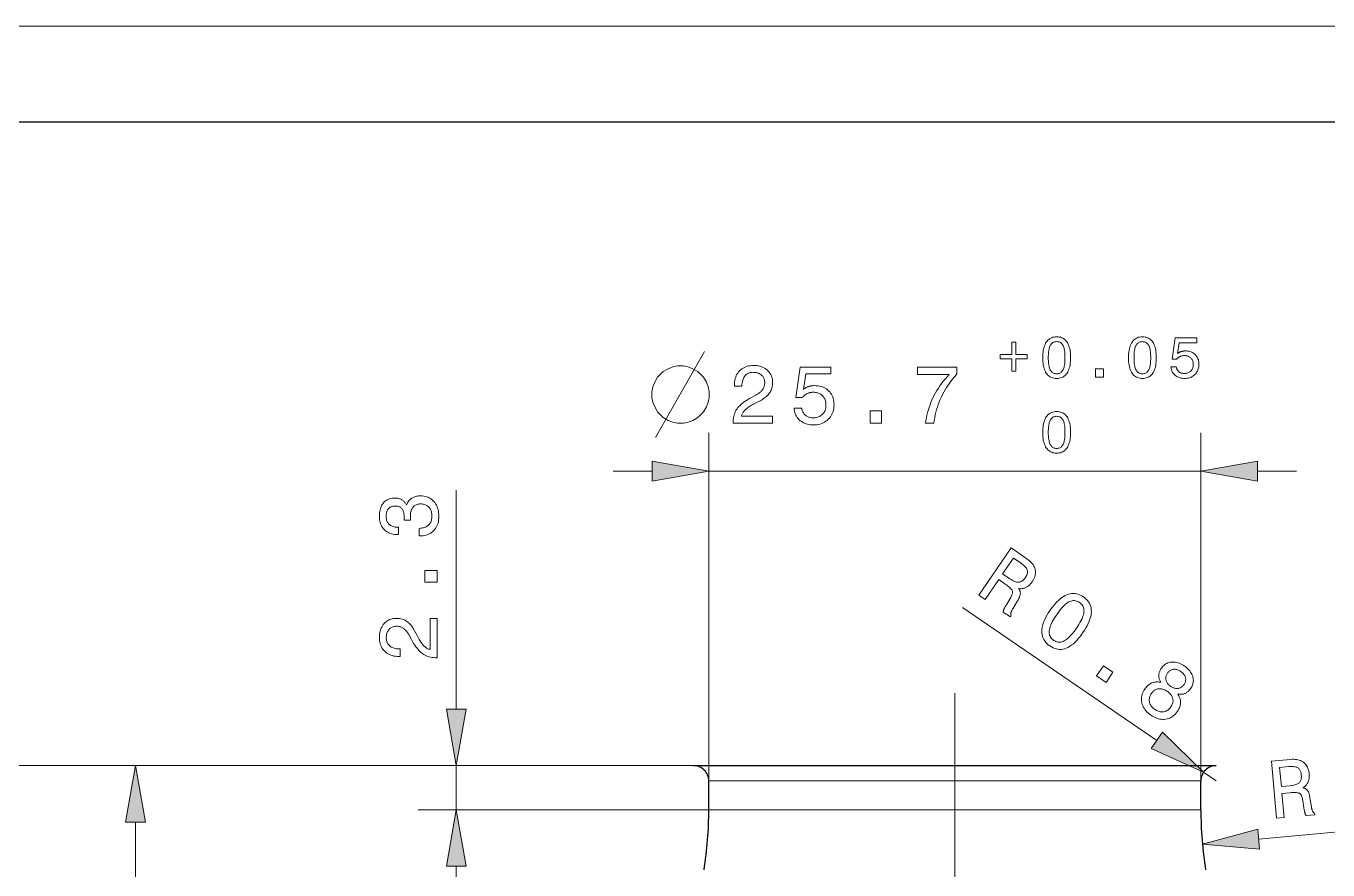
# Model space of a CAD drawing. Extents: x 0 to 297, y 0 to 420.
# Drawn here: x 60.1 to 128.1, y 375.9 to 420 of the extents above; entities that cross this region are included whole.
import ezdxf

# ---------------------------------------------------------------- set-up
doc = ezdxf.new("R2010")
doc.units = 0
doc.linetypes.add('DASHDOT', pattern=[18.5, 12, -3, 0.5, -3])

msp = doc.modelspace()

# ---------------------------------------------------------------- linework, layer by layer
at = {"color": 7, "lineweight": 13}
for p, q in [((0, 420), (297, 420)), ((95.807, 396.761), (121.507, 396.761)), ((95.007, 381.385), (34.852, 381.385)), ((95.007, 381.385), (63.864, 381.385)), ((119.934, 380.585), (95.807, 380.585)), ((119.934, 379.085), (95.807, 379.085)), ((65.864, 344.039), (65.864, 378.43))]:
    msp.add_line(p, q, dxfattribs=at)
at = {"color": 7, "lineweight": 30}
for p, q in [((20, 415), (292, 415)), ((95.007, 381.385), (122.307, 381.385))]:
    msp.add_line(p, q, dxfattribs=at)
at = {"color": 7, "lineweight": 13, "ltscale": 0.454398}
for p, q in [((95.807, 380.585), (95.807, 398.761)), ((121.507, 380.585), (121.507, 398.761))]:
    msp.add_line(p, q, dxfattribs=at)
at = {"color": 7, "lineweight": 13, "ltscale": 0.051139}
for p, q in [((90.807, 396.761), (92.852, 396.761)), ((124.461, 396.761), (126.507, 396.761)), ((82.62, 374.085), (82.62, 376.13))]:
    msp.add_line(p, q, dxfattribs=at)
at = {"color": 7, "lineweight": 13, "ltscale": 0.285705}
msp.add_line((82.62, 384.339), (82.62, 395.767), dxfattribs=at)
at = {"color": 7, "lineweight": 13, "ltscale": 0.307378}
msp.add_line((119.208, 382.704), (109.06, 389.645), dxfattribs=at)
at = {"color": 7, "linetype": 'DASHDOT', "lineweight": 13}
msp.add_line((108.657, 385.172), (108.657, 178.651), dxfattribs=at)
at = {"color": 7, "lineweight": 13, "ltscale": 0.359678}
msp.add_line((95.007, 381.385), (80.62, 381.385), dxfattribs=at)
at = {"color": 7, "lineweight": 13, "ltscale": 0.0575}
msp.add_line((82.62, 379.085), (82.62, 381.385), dxfattribs=at)
at = {"color": 7, "lineweight": 13, "ltscale": 0.02}
msp.add_line((122.307, 380.585), (121.647, 381.036), dxfattribs=at)
at = {"color": 7, "lineweight": 30, "ltscale": 0.0375}
for p, q in [((95.807, 379.085), (95.807, 380.585)), ((121.507, 379.085), (121.507, 380.585))]:
    msp.add_line(p, q, dxfattribs=at)
at = {"color": 7, "lineweight": 13, "ltscale": 0.039327}
for p, q in [((121.507, 380.585), (119.934, 380.585)), ((121.507, 379.085), (119.934, 379.085))]:
    msp.add_line(p, q, dxfattribs=at)
at = {"color": 7, "lineweight": 13, "ltscale": 0.379678}
msp.add_line((95.807, 379.085), (80.62, 379.085), dxfattribs=at)
at = {"color": 7, "lineweight": 13, "ltscale": 0.426139}
msp.add_line((124.531, 377.548), (141.507, 379.085), dxfattribs=at)
at = {"color": 7, "lineweight": 13}
for points in [[(111.632, 403.498), (111.843, 403.498), (111.843, 402.843), (112.44, 402.843), (112.44, 402.633), (111.843, 402.633), (111.843, 401.978), (111.632, 401.978), (111.632, 402.633), (111.033, 402.633), (111.033, 402.843), (111.632, 402.843)], [(113.248, 402.685), (113.25, 402.789), (113.256, 402.888), (113.265, 402.981), (113.278, 403.07), (113.295, 403.154), (113.315, 403.232), (113.339, 403.306), (113.367, 403.374), (113.399, 403.437), (113.434, 403.496), (113.473, 403.548), (113.515, 403.596), (113.561, 403.638), (113.61, 403.674), (113.663, 403.704), (113.718, 403.729), (113.778, 403.749), (113.84, 403.763), (113.906, 403.771), (113.976, 403.774), (114.046, 403.771), (114.112, 403.763), (114.175, 403.749), (114.235, 403.73), (114.291, 403.705), (114.343, 403.674), (114.392, 403.639), (114.438, 403.597), (114.48, 403.55), (114.518, 403.498), (114.553, 403.44), (114.584, 403.377), (114.612, 403.309), (114.636, 403.235), (114.656, 403.157), (114.673, 403.073), (114.685, 402.983), (114.695, 402.889), (114.7, 402.79), (114.702, 402.685), (114.7, 402.58), (114.695, 402.481), (114.685, 402.387), (114.673, 402.298), (114.656, 402.214), (114.636, 402.136), (114.612, 402.063), (114.584, 401.995), (114.553, 401.932), (114.518, 401.875), (114.48, 401.822), (114.438, 401.776), (114.392, 401.735), (114.343, 401.699), (114.291, 401.669), (114.235, 401.644), (114.175, 401.625), (114.112, 401.611), (114.046, 401.603), (113.976, 401.6), (113.906, 401.603), (113.84, 401.611), (113.778, 401.625), (113.718, 401.644), (113.663, 401.669), (113.61, 401.699), (113.561, 401.735), (113.515, 401.777), (113.473, 401.824), (113.434, 401.876), (113.399, 401.934), (113.367, 401.997), (113.339, 402.065), (113.315, 402.138), (113.295, 402.216), (113.278, 402.3), (113.265, 402.388), (113.256, 402.482), (113.25, 402.581)], [(113.538, 402.685), (113.539, 402.6), (113.542, 402.52), (113.547, 402.445), (113.555, 402.375), (113.564, 402.309), (113.576, 402.248), (113.59, 402.191), (113.606, 402.139), (113.624, 402.092), (113.644, 402.049), (113.666, 402.011), (113.691, 401.977), (113.718, 401.947), (113.748, 401.92), (113.78, 401.898), (113.814, 401.88), (113.851, 401.866), (113.89, 401.856), (113.932, 401.85), (113.976, 401.848), (114.02, 401.85), (114.062, 401.856), (114.101, 401.866), (114.138, 401.88), (114.172, 401.898), (114.204, 401.92), (114.234, 401.946), (114.261, 401.975), (114.285, 402.009), (114.307, 402.047), (114.327, 402.089), (114.345, 402.136), (114.36, 402.188), (114.374, 402.245), (114.385, 402.306), (114.395, 402.372), (114.402, 402.443), (114.407, 402.519), (114.41, 402.599), (114.411, 402.685), (114.41, 402.77), (114.407, 402.851), (114.402, 402.927), (114.395, 402.998), (114.385, 403.064), (114.374, 403.126), (114.36, 403.183), (114.345, 403.234), (114.327, 403.281), (114.307, 403.324), (114.285, 403.362), (114.261, 403.395), (114.234, 403.425), (114.204, 403.451), (114.172, 403.473), (114.138, 403.491), (114.101, 403.505), (114.062, 403.515), (114.02, 403.521), (113.976, 403.523), (113.932, 403.521), (113.89, 403.515), (113.851, 403.505), (113.814, 403.491), (113.78, 403.473), (113.748, 403.45), (113.718, 403.424), (113.691, 403.394), (113.666, 403.36), (113.644, 403.322), (113.624, 403.279), (113.606, 403.232), (113.59, 403.18), (113.576, 403.123), (113.564, 403.062), (113.555, 402.996), (113.547, 402.925), (113.542, 402.849), (113.539, 402.769)], [(117.726, 402.685), (117.728, 402.789), (117.733, 402.888), (117.742, 402.981), (117.755, 403.07), (117.772, 403.154), (117.793, 403.232), (117.817, 403.306), (117.845, 403.374), (117.876, 403.437), (117.912, 403.496), (117.951, 403.548), (117.993, 403.596), (118.039, 403.638), (118.088, 403.674), (118.14, 403.704), (118.196, 403.729), (118.255, 403.749), (118.318, 403.763), (118.384, 403.771), (118.453, 403.774), (118.523, 403.771), (118.59, 403.763), (118.653, 403.749), (118.712, 403.73), (118.768, 403.705), (118.821, 403.674), (118.87, 403.639), (118.915, 403.597), (118.957, 403.55), (118.996, 403.498), (119.031, 403.44), (119.062, 403.377), (119.089, 403.309), (119.113, 403.235), (119.133, 403.157), (119.15, 403.073), (119.163, 402.983), (119.172, 402.889), (119.178, 402.79), (119.179, 402.685), (119.178, 402.58), (119.172, 402.481), (119.163, 402.387), (119.15, 402.298), (119.133, 402.214), (119.113, 402.136), (119.089, 402.063), (119.062, 401.995), (119.031, 401.932), (118.996, 401.875), (118.957, 401.822), (118.915, 401.776), (118.87, 401.735), (118.821, 401.699), (118.768, 401.669), (118.712, 401.644), (118.653, 401.625), (118.59, 401.611), (118.523, 401.603), (118.453, 401.6), (118.384, 401.603), (118.318, 401.611), (118.255, 401.625), (118.196, 401.644), (118.14, 401.669), (118.088, 401.699), (118.039, 401.735), (117.993, 401.777), (117.951, 401.824), (117.912, 401.876), (117.876, 401.934), (117.845, 401.997), (117.817, 402.065), (117.793, 402.138), (117.772, 402.216), (117.755, 402.3), (117.742, 402.388), (117.733, 402.482), (117.728, 402.581)], [(118.015, 402.685), (118.016, 402.6), (118.019, 402.52), (118.025, 402.445), (118.032, 402.375), (118.042, 402.309), (118.053, 402.248), (118.067, 402.191), (118.083, 402.139), (118.101, 402.092), (118.121, 402.049), (118.144, 402.011), (118.169, 401.977), (118.196, 401.947), (118.225, 401.92), (118.257, 401.898), (118.292, 401.88), (118.329, 401.866), (118.368, 401.856), (118.409, 401.85), (118.453, 401.848), (118.497, 401.85), (118.539, 401.856), (118.579, 401.866), (118.615, 401.88), (118.65, 401.898), (118.682, 401.92), (118.711, 401.946), (118.738, 401.975), (118.763, 402.009), (118.785, 402.047), (118.804, 402.089), (118.822, 402.136), (118.838, 402.188), (118.851, 402.245), (118.863, 402.306), (118.872, 402.372), (118.879, 402.443), (118.884, 402.519), (118.888, 402.599), (118.889, 402.685), (118.888, 402.77), (118.884, 402.851), (118.879, 402.927), (118.872, 402.998), (118.863, 403.064), (118.851, 403.126), (118.838, 403.183), (118.822, 403.234), (118.804, 403.281), (118.785, 403.324), (118.763, 403.362), (118.738, 403.395), (118.711, 403.425), (118.682, 403.451), (118.65, 403.473), (118.615, 403.491), (118.579, 403.505), (118.539, 403.515), (118.497, 403.521), (118.453, 403.523), (118.409, 403.521), (118.368, 403.515), (118.329, 403.505), (118.292, 403.491), (118.257, 403.473), (118.225, 403.45), (118.196, 403.424), (118.169, 403.394), (118.144, 403.36), (118.121, 403.322), (118.101, 403.279), (118.083, 403.232), (118.067, 403.18), (118.053, 403.123), (118.042, 403.062), (118.032, 402.996), (118.025, 402.925), (118.019, 402.849), (118.016, 402.769)], [(119.944, 402.208), (120.224, 402.208), (120.23, 402.176), (120.238, 402.145), (120.247, 402.116), (120.258, 402.088), (120.271, 402.062), (120.285, 402.037), (120.302, 402.014), (120.32, 401.992), (120.339, 401.971), (120.361, 401.952), (120.384, 401.934), (120.408, 401.919), (120.433, 401.905), (120.46, 401.893), (120.487, 401.883), (120.516, 401.875), (120.547, 401.868), (120.578, 401.863), (120.611, 401.861), (120.645, 401.86), (120.686, 401.861), (120.726, 401.865), (120.764, 401.871), (120.8, 401.88), (120.835, 401.892), (120.868, 401.906), (120.9, 401.923), (120.93, 401.942), (120.958, 401.964), (120.984, 401.988), (121.009, 402.015), (121.03, 402.043), (121.05, 402.072), (121.066, 402.104), (121.08, 402.137), (121.092, 402.171), (121.101, 402.208), (121.107, 402.246), (121.111, 402.285), (121.113, 402.326), (121.111, 402.368), (121.108, 402.408), (121.101, 402.447), (121.092, 402.483), (121.081, 402.518), (121.067, 402.552), (121.05, 402.583), (121.031, 402.613), (121.01, 402.641), (120.986, 402.667), (120.959, 402.691), (120.931, 402.713), (120.902, 402.732), (120.87, 402.748), (120.837, 402.762), (120.802, 402.774), (120.765, 402.783), (120.727, 402.789), (120.687, 402.793), (120.645, 402.794), (120.62, 402.793), (120.597, 402.792), (120.573, 402.79), (120.55, 402.786), (120.528, 402.782), (120.505, 402.776), (120.484, 402.77), (120.462, 402.763), (120.442, 402.754), (120.421, 402.745), (120.401, 402.735), (120.382, 402.724), (120.363, 402.712), (120.344, 402.699), (120.327, 402.685), (120.309, 402.67), (120.292, 402.654), (120.276, 402.637), (120.26, 402.619), (120.245, 402.601), (120.004, 402.601), (120.17, 403.713), (121.291, 403.713), (121.291, 403.465), (120.372, 403.465), (120.288, 402.9), (120.303, 402.913), (120.319, 402.925), (120.335, 402.937), (120.352, 402.948), (120.37, 402.959), (120.388, 402.968), (120.406, 402.978), (120.426, 402.986), (120.445, 402.994), (120.465, 403.001), (120.486, 403.008), (120.507, 403.014), (120.529, 403.019), (120.55, 403.023), (120.573, 403.027), (120.595, 403.03), (120.618, 403.033), (120.641, 403.035), (120.665, 403.036), (120.689, 403.036), (120.752, 403.034), (120.813, 403.028), (120.872, 403.019), (120.927, 403.005), (120.981, 402.988), (121.031, 402.967), (121.08, 402.942), (121.125, 402.913), (121.169, 402.881), (121.209, 402.844), (121.247, 402.805), (121.28, 402.763), (121.31, 402.718), (121.335, 402.671), (121.357, 402.622), (121.375, 402.571), (121.389, 402.517), (121.398, 402.461), (121.404, 402.402), (121.406, 402.341), (121.404, 402.276), (121.398, 402.214), (121.387, 402.154), (121.373, 402.096), (121.354, 402.042), (121.331, 401.989), (121.304, 401.94), (121.273, 401.892), (121.237, 401.847), (121.197, 401.805), (121.154, 401.766), (121.109, 401.731), (121.061, 401.701), (121.01, 401.674), (120.957, 401.651), (120.901, 401.633), (120.843, 401.618), (120.783, 401.608), (120.719, 401.602), (120.654, 401.6), (120.595, 401.602), (120.539, 401.607), (120.485, 401.615), (120.432, 401.627), (120.382, 401.642), (120.334, 401.66), (120.288, 401.682), (120.244, 401.707), (120.202, 401.736), (120.161, 401.768), (120.124, 401.802), (120.09, 401.839), (120.06, 401.878), (120.033, 401.918), (120.009, 401.961), (119.989, 402.007), (119.973, 402.054), (119.96, 402.103), (119.95, 402.154)], [(94.48, 402.261), (94.18, 402.261), (93.93, 402.211), (93.68, 402.111), (93.43, 401.961), (93.13, 401.661), (92.98, 401.411), (92.88, 401.161), (92.83, 400.911), (92.83, 400.611), (92.88, 400.361), (92.98, 400.111), (93.13, 399.861), (93.43, 399.561), (93.68, 399.411), (93.93, 399.311), (94.18, 399.261), (94.48, 399.261), (94.73, 399.311), (94.98, 399.411), (95.23, 399.561), (95.53, 399.861), (95.68, 400.111), (95.78, 400.361), (95.83, 400.611), (95.83, 400.911), (95.78, 401.161), (95.68, 401.411), (95.53, 401.661), (95.23, 401.961), (94.98, 402.111), (94.73, 402.211)], [(97.077, 399.261), (97.077, 399.273), (97.079, 399.361), (97.085, 399.445), (97.096, 399.527), (97.11, 399.606), (97.129, 399.681), (97.151, 399.754), (97.178, 399.824), (97.209, 399.891), (97.244, 399.955), (97.284, 400.016), (97.328, 400.076), (97.38, 400.135), (97.438, 400.195), (97.502, 400.254), (97.573, 400.313), (97.651, 400.372), (97.736, 400.431), (97.827, 400.49), (97.925, 400.549), (98.03, 400.608), (98.285, 400.747), (98.33, 400.772), (98.372, 400.798), (98.412, 400.824), (98.449, 400.851), (98.484, 400.879), (98.516, 400.907), (98.546, 400.936), (98.573, 400.965), (98.598, 400.995), (98.62, 401.026), (98.64, 401.058), (98.658, 401.09), (98.674, 401.124), (98.688, 401.159), (98.699, 401.195), (98.709, 401.231), (98.716, 401.269), (98.721, 401.309), (98.725, 401.349), (98.726, 401.39), (98.724, 401.437), (98.719, 401.481), (98.711, 401.525), (98.699, 401.566), (98.685, 401.605), (98.667, 401.643), (98.646, 401.678), (98.621, 401.712), (98.593, 401.744), (98.562, 401.775), (98.528, 401.802), (98.492, 401.827), (98.454, 401.849), (98.414, 401.868), (98.371, 401.884), (98.326, 401.898), (98.279, 401.908), (98.23, 401.915), (98.178, 401.92), (98.125, 401.921), (98.071, 401.919), (98.021, 401.914), (97.972, 401.904), (97.926, 401.891), (97.882, 401.875), (97.84, 401.854), (97.8, 401.83), (97.763, 401.802), (97.728, 401.771), (97.696, 401.736), (97.666, 401.697), (97.639, 401.656), (97.616, 401.612), (97.595, 401.565), (97.578, 401.515), (97.564, 401.463), (97.553, 401.408), (97.545, 401.35), (97.54, 401.289), (97.539, 401.225), (97.539, 401.19), (97.147, 401.19), (97.147, 401.251), (97.149, 401.344), (97.157, 401.433), (97.171, 401.518), (97.19, 401.599), (97.214, 401.676), (97.244, 401.749), (97.279, 401.818), (97.319, 401.883), (97.365, 401.945), (97.416, 402.002), (97.472, 402.055), (97.532, 402.102), (97.596, 402.144), (97.663, 402.18), (97.734, 402.21), (97.809, 402.235), (97.888, 402.255), (97.971, 402.268), (98.058, 402.277), (98.148, 402.28), (98.235, 402.277), (98.318, 402.27), (98.398, 402.257), (98.475, 402.24), (98.548, 402.218), (98.618, 402.191), (98.685, 402.159), (98.748, 402.122), (98.807, 402.08), (98.864, 402.033), (98.916, 401.982), (98.962, 401.928), (99.003, 401.871), (99.038, 401.811), (99.068, 401.748), (99.093, 401.681), (99.112, 401.612), (99.126, 401.54), (99.134, 401.464), (99.137, 401.386), (99.135, 401.324), (99.13, 401.265), (99.122, 401.207), (99.111, 401.15), (99.097, 401.095), (99.079, 401.041), (99.058, 400.989), (99.034, 400.939), (99.007, 400.89), (98.976, 400.843), (98.943, 400.797), (98.906, 400.752), (98.865, 400.709), (98.821, 400.666), (98.774, 400.625), (98.723, 400.586), (98.67, 400.547), (98.612, 400.51), (98.551, 400.474), (98.487, 400.439), (98.234, 400.31), (98.164, 400.273), (98.098, 400.237), (98.036, 400.201), (97.979, 400.166), (97.925, 400.132), (97.875, 400.098), (97.829, 400.065), (97.788, 400.033), (97.75, 400.002), (97.717, 399.971), (97.686, 399.94), (97.658, 399.909), (97.632, 399.877), (97.608, 399.844), (97.586, 399.81), (97.567, 399.776), (97.549, 399.741), (97.534, 399.705), (97.52, 399.669), (97.509, 399.632), (99.137, 399.632), (99.137, 399.261)], [(100.258, 400.043), (100.659, 400.043), (100.667, 399.997), (100.678, 399.953), (100.691, 399.911), (100.707, 399.872), (100.725, 399.834), (100.746, 399.799), (100.769, 399.765), (100.795, 399.734), (100.823, 399.704), (100.854, 399.677), (100.887, 399.652), (100.921, 399.629), (100.957, 399.61), (100.995, 399.593), (101.035, 399.578), (101.076, 399.566), (101.12, 399.557), (101.165, 399.55), (101.211, 399.546), (101.26, 399.545), (101.319, 399.547), (101.376, 399.552), (101.43, 399.562), (101.482, 399.574), (101.532, 399.591), (101.579, 399.611), (101.624, 399.635), (101.666, 399.663), (101.707, 399.694), (101.745, 399.729), (101.779, 399.766), (101.811, 399.807), (101.838, 399.849), (101.862, 399.894), (101.882, 399.941), (101.899, 399.99), (101.911, 400.042), (101.921, 400.096), (101.926, 400.153), (101.928, 400.211), (101.926, 400.271), (101.921, 400.329), (101.912, 400.384), (101.899, 400.436), (101.883, 400.486), (101.863, 400.533), (101.839, 400.578), (101.812, 400.621), (101.781, 400.661), (101.747, 400.698), (101.709, 400.733), (101.669, 400.764), (101.627, 400.791), (101.582, 400.814), (101.534, 400.834), (101.484, 400.851), (101.432, 400.863), (101.377, 400.872), (101.32, 400.878), (101.26, 400.88), (101.225, 400.879), (101.191, 400.877), (101.157, 400.873), (101.125, 400.868), (101.092, 400.862), (101.061, 400.855), (101.03, 400.846), (100.999, 400.835), (100.969, 400.823), (100.94, 400.81), (100.912, 400.795), (100.884, 400.78), (100.857, 400.762), (100.831, 400.744), (100.805, 400.724), (100.78, 400.702), (100.756, 400.68), (100.733, 400.656), (100.71, 400.63), (100.688, 400.603), (100.345, 400.603), (100.581, 402.193), (102.183, 402.193), (102.183, 401.839), (100.87, 401.839), (100.749, 401.031), (100.771, 401.05), (100.794, 401.068), (100.817, 401.084), (100.842, 401.1), (100.867, 401.115), (100.893, 401.129), (100.919, 401.142), (100.946, 401.154), (100.975, 401.165), (101.004, 401.176), (101.033, 401.185), (101.063, 401.194), (101.094, 401.201), (101.125, 401.208), (101.157, 401.213), (101.189, 401.217), (101.222, 401.221), (101.255, 401.223), (101.289, 401.225), (101.323, 401.225), (101.413, 401.223), (101.5, 401.214), (101.584, 401.201), (101.663, 401.182), (101.74, 401.157), (101.812, 401.127), (101.881, 401.091), (101.946, 401.05), (102.008, 401.003), (102.066, 400.951), (102.12, 400.895), (102.167, 400.835), (102.21, 400.772), (102.246, 400.705), (102.277, 400.635), (102.302, 400.561), (102.322, 400.484), (102.336, 400.404), (102.345, 400.32), (102.348, 400.232), (102.345, 400.14), (102.336, 400.051), (102.321, 399.965), (102.3, 399.883), (102.273, 399.805), (102.24, 399.73), (102.201, 399.659), (102.157, 399.592), (102.106, 399.528), (102.049, 399.467), (101.988, 399.411), (101.923, 399.362), (101.854, 399.318), (101.782, 399.28), (101.706, 399.247), (101.626, 399.221), (101.543, 399.2), (101.457, 399.186), (101.366, 399.177), (101.272, 399.174), (101.189, 399.176), (101.109, 399.184), (101.031, 399.196), (100.956, 399.212), (100.885, 399.234), (100.816, 399.26), (100.75, 399.291), (100.687, 399.327), (100.627, 399.368), (100.569, 399.413), (100.516, 399.463), (100.467, 399.515), (100.424, 399.57), (100.385, 399.629), (100.352, 399.69), (100.323, 399.755), (100.3, 399.822), (100.281, 399.893), (100.267, 399.966)], [(107.125, 399.261), (107.146, 399.404), (107.172, 399.546), (107.201, 399.685), (107.235, 399.823), (107.273, 399.959), (107.314, 400.092), (107.36, 400.224), (107.41, 400.353), (107.464, 400.481), (107.522, 400.607), (107.585, 400.731), (107.652, 400.854), (107.723, 400.976), (107.799, 401.096), (107.88, 401.216), (107.966, 401.335), (108.056, 401.452), (108.151, 401.569), (108.25, 401.684), (108.354, 401.799), (106.714, 401.799), (106.714, 402.193), (108.769, 402.193), (108.769, 401.835), (108.669, 401.723), (108.573, 401.609), (108.481, 401.493), (108.393, 401.376), (108.31, 401.257), (108.23, 401.136), (108.155, 401.014), (108.084, 400.89), (108.018, 400.765), (107.955, 400.637), (107.897, 400.508), (107.843, 400.377), (107.793, 400.244), (107.748, 400.109), (107.706, 399.973), (107.669, 399.834), (107.636, 399.693), (107.607, 399.551), (107.582, 399.407), (107.561, 399.261)], [(116.006, 401.661), (116.006, 402.111), (116.424, 402.111), (116.424, 401.661)], [(104.228, 399.261), (104.228, 399.904), (104.825, 399.904), (104.825, 399.261)], [(113.248, 398.785), (113.25, 398.889), (113.256, 398.988), (113.265, 399.081), (113.278, 399.17), (113.295, 399.254), (113.315, 399.332), (113.339, 399.406), (113.367, 399.474), (113.399, 399.537), (113.434, 399.596), (113.473, 399.648), (113.515, 399.696), (113.561, 399.737), (113.61, 399.774), (113.663, 399.804), (113.718, 399.829), (113.778, 399.849), (113.84, 399.863), (113.906, 399.871), (113.976, 399.874), (114.046, 399.871), (114.112, 399.863), (114.175, 399.849), (114.235, 399.83), (114.291, 399.805), (114.343, 399.774), (114.392, 399.739), (114.438, 399.697), (114.48, 399.65), (114.518, 399.598), (114.553, 399.54), (114.584, 399.477), (114.612, 399.409), (114.636, 399.335), (114.656, 399.257), (114.673, 399.173), (114.685, 399.083), (114.695, 398.989), (114.7, 398.89), (114.702, 398.785), (114.7, 398.68), (114.695, 398.581), (114.685, 398.487), (114.673, 398.398), (114.656, 398.314), (114.636, 398.236), (114.612, 398.163), (114.584, 398.095), (114.553, 398.032), (114.518, 397.975), (114.48, 397.922), (114.438, 397.876), (114.392, 397.835), (114.343, 397.799), (114.291, 397.769), (114.235, 397.744), (114.175, 397.725), (114.112, 397.711), (114.046, 397.703), (113.976, 397.7), (113.906, 397.703), (113.84, 397.711), (113.778, 397.725), (113.718, 397.744), (113.663, 397.769), (113.61, 397.799), (113.561, 397.835), (113.515, 397.877), (113.473, 397.924), (113.434, 397.976), (113.399, 398.034), (113.367, 398.097), (113.339, 398.165), (113.315, 398.238), (113.295, 398.316), (113.278, 398.4), (113.265, 398.488), (113.256, 398.582), (113.25, 398.681)], [(113.538, 398.785), (113.539, 398.7), (113.542, 398.62), (113.547, 398.545), (113.555, 398.475), (113.564, 398.409), (113.576, 398.348), (113.59, 398.291), (113.606, 398.239), (113.624, 398.192), (113.644, 398.149), (113.666, 398.111), (113.691, 398.077), (113.718, 398.047), (113.748, 398.02), (113.78, 397.998), (113.814, 397.98), (113.851, 397.966), (113.89, 397.956), (113.932, 397.95), (113.976, 397.948), (114.02, 397.95), (114.062, 397.956), (114.101, 397.966), (114.138, 397.98), (114.172, 397.998), (114.204, 398.02), (114.234, 398.046), (114.261, 398.075), (114.285, 398.109), (114.307, 398.147), (114.327, 398.189), (114.345, 398.236), (114.36, 398.288), (114.374, 398.345), (114.385, 398.406), (114.395, 398.472), (114.402, 398.543), (114.407, 398.619), (114.41, 398.699), (114.411, 398.785), (114.41, 398.87), (114.407, 398.951), (114.402, 399.027), (114.395, 399.098), (114.385, 399.164), (114.374, 399.226), (114.36, 399.283), (114.345, 399.334), (114.327, 399.381), (114.307, 399.424), (114.285, 399.462), (114.261, 399.495), (114.234, 399.525), (114.204, 399.551), (114.172, 399.573), (114.138, 399.591), (114.101, 399.605), (114.062, 399.615), (114.02, 399.621), (113.976, 399.623), (113.932, 399.621), (113.89, 399.615), (113.851, 399.605), (113.814, 399.591), (113.78, 399.573), (113.748, 399.55), (113.718, 399.524), (113.691, 399.494), (113.666, 399.46), (113.644, 399.421), (113.624, 399.379), (113.606, 399.332), (113.59, 399.28), (113.576, 399.223), (113.564, 399.162), (113.555, 399.096), (113.547, 399.025), (113.542, 398.949), (113.539, 398.869)], [(92.852, 396.24), (95.807, 396.761), (92.852, 397.281)], [(124.461, 397.281), (121.507, 396.761), (124.461, 396.24)], [(80.68, 393.376), (80.68, 393.775), (80.741, 393.777), (80.8, 393.784), (80.856, 393.793), (80.91, 393.805), (80.96, 393.821), (81.008, 393.84), (81.053, 393.862), (81.094, 393.888), (81.133, 393.917), (81.17, 393.948), (81.203, 393.983), (81.232, 394.021), (81.258, 394.061), (81.281, 394.104), (81.3, 394.15), (81.316, 394.198), (81.328, 394.249), (81.337, 394.302), (81.342, 394.359), (81.344, 394.418), (81.342, 394.475), (81.337, 394.531), (81.329, 394.583), (81.318, 394.634), (81.304, 394.681), (81.287, 394.727), (81.266, 394.769), (81.242, 394.81), (81.216, 394.847), (81.185, 394.882), (81.153, 394.915), (81.118, 394.944), (81.08, 394.969), (81.04, 394.991), (80.998, 395.01), (80.953, 395.025), (80.906, 395.037), (80.857, 395.045), (80.805, 395.05), (80.751, 395.052), (80.702, 395.05), (80.655, 395.045), (80.611, 395.037), (80.568, 395.025), (80.528, 395.01), (80.49, 394.992), (80.454, 394.97), (80.421, 394.945), (80.389, 394.916), (80.36, 394.885), (80.333, 394.85), (80.31, 394.812), (80.289, 394.772), (80.27, 394.729), (80.255, 394.683), (80.242, 394.634), (80.233, 394.583), (80.226, 394.529), (80.221, 394.473), (80.22, 394.413), (80.22, 394.405), (80.22, 394.396), (80.22, 394.388), (80.22, 394.379), (80.22, 394.37), (80.221, 394.361), (80.221, 394.352), (80.221, 394.343), (80.222, 394.334), (80.222, 394.325), (80.222, 394.315), (80.223, 394.305), (80.223, 394.294), (80.224, 394.283), (80.225, 394.271), (80.225, 394.259), (80.226, 394.245), (80.227, 394.232), (80.228, 394.217), (80.228, 394.203), (79.889, 394.203), (79.889, 394.212), (79.89, 394.221), (79.89, 394.23), (79.89, 394.239), (79.891, 394.248), (79.891, 394.257), (79.891, 394.265), (79.892, 394.274), (79.892, 394.283), (79.892, 394.291), (79.892, 394.299), (79.892, 394.308), (79.893, 394.316), (79.893, 394.324), (79.893, 394.332), (79.893, 394.339), (79.893, 394.347), (79.893, 394.354), (79.893, 394.362), (79.893, 394.369), (79.892, 394.426), (79.889, 394.479), (79.883, 394.53), (79.875, 394.578), (79.864, 394.622), (79.852, 394.664), (79.837, 394.703), (79.82, 394.738), (79.8, 394.771), (79.778, 394.8), (79.754, 394.827), (79.727, 394.851), (79.698, 394.872), (79.667, 394.89), (79.633, 394.905), (79.597, 394.918), (79.558, 394.928), (79.517, 394.935), (79.473, 394.939), (79.427, 394.94), (79.383, 394.939), (79.34, 394.935), (79.3, 394.928), (79.262, 394.919), (79.226, 394.906), (79.192, 394.891), (79.16, 394.874), (79.13, 394.853), (79.103, 394.83), (79.077, 394.804), (79.054, 394.776), (79.033, 394.745), (79.015, 394.712), (78.999, 394.677), (78.986, 394.639), (78.975, 394.598), (78.966, 394.556), (78.96, 394.511), (78.956, 394.463), (78.955, 394.413), (78.957, 394.357), (78.961, 394.304), (78.97, 394.254), (78.981, 394.206), (78.996, 394.161), (79.013, 394.119), (79.035, 394.08), (79.059, 394.043), (79.086, 394.009), (79.117, 393.978), (79.151, 393.95), (79.188, 393.924), (79.228, 393.902), (79.271, 393.883), (79.318, 393.867), (79.367, 393.853), (79.419, 393.843), (79.474, 393.835), (79.532, 393.831), (79.594, 393.829), (79.594, 393.446), (79.564, 393.446), (79.478, 393.448), (79.395, 393.456), (79.316, 393.469), (79.24, 393.487), (79.168, 393.51), (79.1, 393.538), (79.035, 393.571), (78.974, 393.61), (78.916, 393.653), (78.862, 393.702), (78.813, 393.755), (78.768, 393.811), (78.729, 393.872), (78.695, 393.935), (78.666, 394.003), (78.643, 394.073), (78.624, 394.148), (78.611, 394.226), (78.603, 394.307), (78.601, 394.392), (78.603, 394.482), (78.609, 394.568), (78.62, 394.649), (78.635, 394.727), (78.654, 394.8), (78.677, 394.869), (78.705, 394.934), (78.737, 394.995), (78.773, 395.052), (78.814, 395.105), (78.858, 395.153), (78.906, 395.196), (78.957, 395.234), (79.011, 395.267), (79.069, 395.295), (79.13, 395.317), (79.194, 395.335), (79.262, 395.348), (79.334, 395.355), (79.408, 395.358), (79.451, 395.357), (79.493, 395.354), (79.533, 395.349), (79.572, 395.342), (79.61, 395.334), (79.646, 395.323), (79.681, 395.311), (79.715, 395.296), (79.748, 395.28), (79.779, 395.262), (79.809, 395.242), (79.838, 395.22), (79.865, 395.196), (79.891, 395.171), (79.915, 395.143), (79.937, 395.114), (79.959, 395.083), (79.978, 395.05), (79.997, 395.015), (80.013, 394.978), (80.032, 395.026), (80.053, 395.071), (80.075, 395.113), (80.1, 395.154), (80.127, 395.192), (80.155, 395.227), (80.186, 395.26), (80.218, 395.291), (80.253, 395.32), (80.289, 395.346), (80.328, 395.37), (80.368, 395.391), (80.41, 395.41), (80.453, 395.427), (80.499, 395.44), (80.546, 395.452), (80.595, 395.46), (80.645, 395.467), (80.697, 395.47), (80.751, 395.472), (80.836, 395.469), (80.917, 395.46), (80.995, 395.445), (81.07, 395.424), (81.141, 395.398), (81.208, 395.365), (81.273, 395.327), (81.333, 395.283), (81.391, 395.233), (81.445, 395.177), (81.494, 395.116), (81.539, 395.051), (81.578, 394.982), (81.612, 394.909), (81.641, 394.833), (81.664, 394.753), (81.683, 394.668), (81.696, 394.58), (81.704, 394.488), (81.706, 394.392), (81.704, 394.301), (81.695, 394.214), (81.682, 394.131), (81.663, 394.051), (81.638, 393.975), (81.608, 393.903), (81.573, 393.835), (81.532, 393.77), (81.486, 393.709), (81.434, 393.652), (81.378, 393.6), (81.318, 393.553), (81.255, 393.511), (81.188, 393.476), (81.117, 393.445), (81.043, 393.42), (80.965, 393.401), (80.883, 393.387), (80.798, 393.379), (80.709, 393.376)], [(109.903, 390.28), (111.594, 392.753), (112.42, 392.188), (112.491, 392.137), (112.555, 392.085), (112.613, 392.032), (112.665, 391.978), (112.712, 391.923), (112.752, 391.866), (112.786, 391.808), (112.815, 391.749), (112.838, 391.688), (112.854, 391.627), (112.865, 391.564), (112.869, 391.501), (112.868, 391.437), (112.86, 391.373), (112.846, 391.307), (112.827, 391.241), (112.801, 391.175), (112.769, 391.108), (112.731, 391.04), (112.687, 390.971), (112.658, 390.932), (112.629, 390.895), (112.6, 390.86), (112.569, 390.827), (112.537, 390.797), (112.505, 390.77), (112.472, 390.745), (112.438, 390.722), (112.404, 390.701), (112.368, 390.683), (112.332, 390.668), (112.295, 390.654), (112.258, 390.643), (112.22, 390.635), (112.181, 390.629), (112.141, 390.625), (112.101, 390.624), (112.06, 390.625), (112.019, 390.629), (111.976, 390.635), (111.997, 390.608), (112.015, 390.581), (112.031, 390.554), (112.044, 390.527), (112.056, 390.501), (112.065, 390.474), (112.072, 390.448), (112.077, 390.421), (112.08, 390.395), (112.08, 390.368), (112.078, 390.341), (112.073, 390.311), (112.066, 390.279), (112.055, 390.245), (112.042, 390.209), (112.026, 390.171), (112.008, 390.13), (111.986, 390.088), (111.962, 390.043), (111.935, 389.996), (111.687, 389.576), (111.671, 389.549), (111.657, 389.524), (111.644, 389.5), (111.632, 389.476), (111.622, 389.454), (111.613, 389.434), (111.605, 389.414), (111.598, 389.396), (111.593, 389.378), (111.589, 389.362), (111.586, 389.347), (111.584, 389.332), (111.583, 389.317), (111.583, 389.302), (111.583, 389.287), (111.585, 389.273), (111.588, 389.259), (111.592, 389.245), (111.596, 389.231), (111.602, 389.218), (111.556, 389.15), (111.182, 389.406), (111.183, 389.417), (111.184, 389.43), (111.187, 389.443), (111.19, 389.456), (111.194, 389.471), (111.198, 389.486), (111.204, 389.502), (111.21, 389.518), (111.216, 389.535), (111.224, 389.553), (111.232, 389.572), (111.241, 389.591), (111.251, 389.612), (111.262, 389.634), (111.274, 389.657), (111.287, 389.68), (111.301, 389.705), (111.315, 389.731), (111.331, 389.758), (111.347, 389.785), (111.549, 390.118), (111.577, 390.167), (111.602, 390.213), (111.623, 390.258), (111.64, 390.299), (111.653, 390.339), (111.663, 390.376), (111.669, 390.411), (111.671, 390.443), (111.67, 390.473), (111.665, 390.5), (111.655, 390.528), (111.638, 390.557), (111.616, 390.588), (111.587, 390.622), (111.553, 390.658), (111.512, 390.695), (111.465, 390.735), (111.412, 390.777), (111.352, 390.82), (111.287, 390.866), (110.947, 391.098), (110.233, 390.054)], [(112.121, 391.948), (111.717, 392.224), (111.154, 391.401), (111.536, 391.14), (111.593, 391.103), (111.647, 391.07), (111.7, 391.041), (111.75, 391.016), (111.799, 390.996), (111.845, 390.98), (111.888, 390.968), (111.93, 390.961), (111.969, 390.958), (112.006, 390.959), (112.042, 390.964), (112.077, 390.974), (112.112, 390.988), (112.146, 391.005), (112.18, 391.027), (112.213, 391.053), (112.245, 391.084), (112.277, 391.118), (112.308, 391.156), (112.339, 391.199), (112.367, 391.242), (112.391, 391.285), (112.411, 391.326), (112.427, 391.367), (112.44, 391.406), (112.448, 391.445), (112.452, 391.483), (112.452, 391.519), (112.449, 391.555), (112.441, 391.59), (112.429, 391.625), (112.413, 391.66), (112.392, 391.695), (112.367, 391.73), (112.337, 391.766), (112.303, 391.802), (112.264, 391.838), (112.221, 391.874), (112.173, 391.911)], [(81.62, 390.969), (80.977, 390.969), (80.977, 391.565), (81.62, 391.565)], [(113.635, 389.5), (113.721, 389.621), (113.808, 389.733), (113.894, 389.836), (113.981, 389.931), (114.068, 390.016), (114.156, 390.092), (114.244, 390.159), (114.332, 390.217), (114.42, 390.266), (114.508, 390.306), (114.597, 390.337), (114.685, 390.359), (114.772, 390.371), (114.859, 390.374), (114.946, 390.368), (115.032, 390.353), (115.118, 390.328), (115.203, 390.294), (115.287, 390.25), (115.371, 390.197), (115.452, 390.138), (115.523, 390.074), (115.587, 390.007), (115.641, 389.937), (115.687, 389.862), (115.725, 389.784), (115.753, 389.702), (115.774, 389.617), (115.785, 389.527), (115.788, 389.435), (115.783, 389.338), (115.769, 389.239), (115.746, 389.136), (115.715, 389.03), (115.676, 388.921), (115.627, 388.809), (115.571, 388.693), (115.505, 388.575), (115.432, 388.453), (115.349, 388.328), (115.263, 388.206), (115.176, 388.093), (115.089, 387.99), (115.003, 387.895), (114.916, 387.81), (114.829, 387.734), (114.741, 387.667), (114.654, 387.609), (114.567, 387.56), (114.479, 387.521), (114.392, 387.49), (114.305, 387.469), (114.218, 387.457), (114.131, 387.454), (114.045, 387.461), (113.959, 387.477), (113.873, 387.503), (113.788, 387.537), (113.703, 387.581), (113.618, 387.634), (113.539, 387.693), (113.467, 387.757), (113.405, 387.823), (113.35, 387.894), (113.305, 387.968), (113.267, 388.046), (113.238, 388.128), (113.218, 388.214), (113.206, 388.303), (113.202, 388.396), (113.207, 388.493), (113.221, 388.593), (113.243, 388.695), (113.273, 388.801), (113.312, 388.91), (113.36, 389.022), (113.416, 389.137), (113.48, 389.255), (113.554, 389.376)], [(113.976, 389.267), (113.909, 389.166), (113.849, 389.07), (113.794, 388.977), (113.746, 388.888), (113.705, 388.802), (113.669, 388.721), (113.64, 388.643), (113.617, 388.569), (113.6, 388.498), (113.589, 388.432), (113.585, 388.369), (113.586, 388.308), (113.594, 388.251), (113.608, 388.196), (113.628, 388.144), (113.654, 388.095), (113.686, 388.049), (113.724, 388.005), (113.768, 387.964), (113.818, 387.927), (113.872, 387.893), (113.926, 387.867), (113.98, 387.847), (114.035, 387.833), (114.09, 387.827), (114.145, 387.827), (114.201, 387.834), (114.257, 387.847), (114.313, 387.867), (114.37, 387.894), (114.427, 387.928), (114.486, 387.969), (114.546, 388.018), (114.607, 388.074), (114.67, 388.137), (114.735, 388.207), (114.801, 388.285), (114.868, 388.37), (114.936, 388.462), (115.006, 388.562), (115.074, 388.664), (115.136, 388.762), (115.191, 388.855), (115.24, 388.945), (115.282, 389.031), (115.318, 389.112), (115.348, 389.19), (115.371, 389.264), (115.388, 389.334), (115.399, 389.4), (115.404, 389.462), (115.402, 389.522), (115.394, 389.579), (115.381, 389.633), (115.361, 389.684), (115.335, 389.733), (115.302, 389.779), (115.264, 389.823), (115.22, 389.864), (115.169, 389.902), (115.116, 389.935), (115.062, 389.961), (115.007, 389.981), (114.953, 389.994), (114.898, 390), (114.842, 390), (114.786, 389.993), (114.729, 389.979), (114.672, 389.959), (114.615, 389.932), (114.557, 389.898), (114.498, 389.857), (114.437, 389.808), (114.375, 389.753), (114.312, 389.69), (114.247, 389.62), (114.181, 389.542), (114.114, 389.458), (114.046, 389.366)], [(81.62, 387.016), (81.607, 387.016), (81.52, 387.018), (81.435, 387.024), (81.353, 387.034), (81.275, 387.049), (81.199, 387.067), (81.126, 387.09), (81.056, 387.117), (80.989, 387.148), (80.925, 387.183), (80.864, 387.222), (80.804, 387.267), (80.745, 387.318), (80.685, 387.376), (80.626, 387.441), (80.567, 387.512), (80.508, 387.59), (80.449, 387.675), (80.39, 387.766), (80.331, 387.864), (80.273, 387.969), (80.133, 388.224), (80.108, 388.268), (80.083, 388.311), (80.056, 388.35), (80.029, 388.388), (80.001, 388.422), (79.973, 388.455), (79.944, 388.484), (79.915, 388.512), (79.885, 388.536), (79.854, 388.559), (79.823, 388.579), (79.79, 388.597), (79.756, 388.613), (79.722, 388.626), (79.686, 388.638), (79.649, 388.647), (79.611, 388.655), (79.572, 388.66), (79.532, 388.663), (79.49, 388.664), (79.444, 388.663), (79.399, 388.658), (79.356, 388.65), (79.315, 388.638), (79.275, 388.623), (79.238, 388.605), (79.202, 388.584), (79.168, 388.56), (79.136, 388.532), (79.106, 388.501), (79.078, 388.467), (79.053, 388.431), (79.031, 388.393), (79.012, 388.352), (78.996, 388.31), (78.983, 388.265), (78.972, 388.218), (78.965, 388.169), (78.961, 388.117), (78.959, 388.063), (78.961, 388.01), (78.967, 387.959), (78.976, 387.911), (78.989, 387.864), (79.006, 387.82), (79.026, 387.778), (79.05, 387.739), (79.078, 387.702), (79.109, 387.667), (79.145, 387.634), (79.183, 387.605), (79.225, 387.578), (79.269, 387.554), (79.315, 387.534), (79.365, 387.517), (79.417, 387.502), (79.473, 387.491), (79.531, 387.484), (79.591, 387.479), (79.655, 387.477), (79.691, 387.477), (79.691, 387.085), (79.63, 387.085), (79.537, 387.088), (79.448, 387.096), (79.363, 387.109), (79.282, 387.128), (79.205, 387.153), (79.131, 387.182), (79.062, 387.217), (78.997, 387.258), (78.935, 387.304), (78.878, 387.355), (78.825, 387.411), (78.778, 387.471), (78.737, 387.534), (78.701, 387.602), (78.67, 387.673), (78.645, 387.748), (78.626, 387.827), (78.612, 387.91), (78.604, 387.996), (78.601, 388.087), (78.603, 388.173), (78.611, 388.257), (78.623, 388.337), (78.64, 388.414), (78.662, 388.487), (78.69, 388.557), (78.722, 388.623), (78.759, 388.686), (78.801, 388.746), (78.847, 388.802), (78.898, 388.854), (78.952, 388.901), (79.009, 388.942), (79.069, 388.977), (79.133, 389.007), (79.199, 389.032), (79.268, 389.051), (79.341, 389.064), (79.416, 389.073), (79.495, 389.075), (79.556, 389.074), (79.616, 389.069), (79.674, 389.061), (79.73, 389.05), (79.785, 389.035), (79.839, 389.018), (79.891, 388.997), (79.941, 388.973), (79.99, 388.946), (80.038, 388.915), (80.084, 388.881), (80.128, 388.844), (80.172, 388.804), (80.214, 388.76), (80.255, 388.713), (80.295, 388.662), (80.333, 388.608), (80.37, 388.551), (80.407, 388.49), (80.441, 388.426), (80.57, 388.173), (80.607, 388.103), (80.644, 388.037), (80.679, 387.975), (80.714, 387.917), (80.749, 387.863), (80.782, 387.814), (80.815, 387.768), (80.847, 387.726), (80.879, 387.689), (80.909, 387.655), (80.94, 387.625), (80.971, 387.597), (81.004, 387.571), (81.036, 387.547), (81.07, 387.525), (81.104, 387.505), (81.139, 387.488), (81.175, 387.472), (81.212, 387.459), (81.249, 387.448), (81.249, 389.075), (81.62, 389.075)], [(116.062, 386.068), (116.425, 386.599), (116.917, 386.262), (116.554, 385.731)], [(119.416, 385.73), (119.395, 385.767), (119.376, 385.804), (119.36, 385.842), (119.345, 385.879), (119.334, 385.916), (119.324, 385.953), (119.317, 385.99), (119.312, 386.027), (119.31, 386.064), (119.31, 386.101), (119.313, 386.138), (119.318, 386.175), (119.325, 386.212), (119.335, 386.249), (119.347, 386.287), (119.362, 386.324), (119.379, 386.361), (119.399, 386.399), (119.421, 386.436), (119.445, 386.474), (119.485, 386.528), (119.528, 386.577), (119.574, 386.621), (119.623, 386.66), (119.674, 386.694), (119.728, 386.723), (119.786, 386.747), (119.845, 386.766), (119.908, 386.78), (119.974, 386.789), (120.041, 386.793), (120.108, 386.791), (120.175, 386.784), (120.243, 386.772), (120.31, 386.754), (120.378, 386.731), (120.446, 386.703), (120.514, 386.669), (120.583, 386.631), (120.651, 386.586), (120.717, 386.538), (120.779, 386.489), (120.835, 386.437), (120.886, 386.384), (120.932, 386.329), (120.973, 386.272), (121.009, 386.214), (121.039, 386.154), (121.065, 386.092), (121.086, 386.029), (121.101, 385.965), (121.11, 385.901), (121.114, 385.839), (121.112, 385.777), (121.105, 385.716), (121.091, 385.656), (121.072, 385.596), (121.048, 385.538), (121.018, 385.48), (120.982, 385.423), (120.955, 385.386), (120.928, 385.352), (120.9, 385.319), (120.872, 385.29), (120.842, 385.262), (120.812, 385.237), (120.781, 385.214), (120.749, 385.193), (120.717, 385.175), (120.684, 385.159), (120.65, 385.146), (120.615, 385.134), (120.579, 385.125), (120.542, 385.118), (120.504, 385.114), (120.465, 385.111), (120.425, 385.111), (120.385, 385.114), (120.343, 385.118), (120.3, 385.125), (120.329, 385.082), (120.355, 385.038), (120.377, 384.994), (120.396, 384.95), (120.413, 384.906), (120.426, 384.861), (120.436, 384.816), (120.442, 384.771), (120.446, 384.726), (120.447, 384.68), (120.444, 384.634), (120.439, 384.588), (120.43, 384.543), (120.419, 384.497), (120.404, 384.451), (120.386, 384.405), (120.365, 384.359), (120.342, 384.313), (120.315, 384.267), (120.285, 384.221), (120.235, 384.153), (120.182, 384.091), (120.127, 384.034), (120.069, 383.984), (120.008, 383.94), (119.945, 383.902), (119.879, 383.87), (119.81, 383.844), (119.739, 383.824), (119.665, 383.81), (119.59, 383.802), (119.514, 383.801), (119.438, 383.806), (119.362, 383.818), (119.285, 383.836), (119.209, 383.861), (119.131, 383.892), (119.054, 383.929), (118.976, 383.973), (118.898, 384.023), (118.823, 384.078), (118.753, 384.134), (118.691, 384.193), (118.634, 384.254), (118.583, 384.316), (118.539, 384.381), (118.5, 384.448), (118.468, 384.517), (118.442, 384.587), (118.422, 384.66), (118.408, 384.734), (118.401, 384.808), (118.401, 384.881), (118.407, 384.954), (118.419, 385.027), (118.439, 385.099), (118.464, 385.171), (118.497, 385.243), (118.536, 385.315), (118.581, 385.386), (118.613, 385.431), (118.646, 385.473), (118.68, 385.512), (118.716, 385.547), (118.752, 385.581), (118.79, 385.611), (118.828, 385.638), (118.868, 385.663), (118.908, 385.685), (118.95, 385.704), (118.993, 385.72), (119.037, 385.733), (119.081, 385.743), (119.127, 385.75), (119.173, 385.754), (119.22, 385.755), (119.268, 385.753), (119.316, 385.748), (119.366, 385.741)], [(119.765, 386.214), (119.743, 386.178), (119.723, 386.142), (119.707, 386.106), (119.695, 386.07), (119.685, 386.034), (119.679, 385.997), (119.676, 385.96), (119.677, 385.923), (119.681, 385.886), (119.688, 385.848), (119.698, 385.811), (119.711, 385.775), (119.727, 385.74), (119.747, 385.706), (119.769, 385.674), (119.794, 385.642), (119.823, 385.612), (119.854, 385.582), (119.889, 385.554), (119.926, 385.527), (119.965, 385.501), (120.005, 385.479), (120.044, 385.461), (120.083, 385.445), (120.121, 385.433), (120.16, 385.424), (120.199, 385.418), (120.237, 385.415), (120.276, 385.416), (120.314, 385.42), (120.352, 385.427), (120.388, 385.437), (120.423, 385.45), (120.456, 385.466), (120.488, 385.485), (120.518, 385.507), (120.548, 385.532), (120.575, 385.56), (120.602, 385.591), (120.627, 385.625), (120.649, 385.66), (120.669, 385.696), (120.685, 385.731), (120.697, 385.767), (120.706, 385.803), (120.712, 385.839), (120.715, 385.875), (120.714, 385.911), (120.71, 385.947), (120.703, 385.983), (120.692, 386.018), (120.679, 386.053), (120.662, 386.087), (120.642, 386.12), (120.618, 386.152), (120.592, 386.184), (120.563, 386.214), (120.53, 386.244), (120.495, 386.273), (120.456, 386.301), (120.416, 386.327), (120.376, 386.349), (120.337, 386.369), (120.298, 386.385), (120.26, 386.398), (120.221, 386.408), (120.183, 386.414), (120.146, 386.418), (120.108, 386.418), (120.071, 386.415), (120.035, 386.408), (120, 386.399), (119.966, 386.387), (119.934, 386.371), (119.902, 386.353), (119.873, 386.331), (119.844, 386.306), (119.816, 386.279), (119.79, 386.248)], [(118.929, 385.159), (118.9, 385.114), (118.875, 385.069), (118.854, 385.023), (118.837, 384.978), (118.825, 384.933), (118.816, 384.888), (118.811, 384.843), (118.81, 384.798), (118.814, 384.753), (118.821, 384.708), (118.832, 384.664), (118.847, 384.621), (118.866, 384.579), (118.888, 384.538), (118.915, 384.499), (118.945, 384.461), (118.979, 384.425), (119.016, 384.389), (119.057, 384.355), (119.103, 384.322), (119.15, 384.292), (119.197, 384.266), (119.244, 384.243), (119.29, 384.225), (119.337, 384.211), (119.383, 384.2), (119.429, 384.194), (119.475, 384.191), (119.52, 384.193), (119.566, 384.199), (119.61, 384.208), (119.653, 384.221), (119.695, 384.238), (119.735, 384.259), (119.774, 384.284), (119.812, 384.312), (119.848, 384.344), (119.882, 384.38), (119.915, 384.419), (119.947, 384.463), (119.974, 384.505), (119.997, 384.547), (120.016, 384.589), (120.031, 384.632), (120.042, 384.674), (120.049, 384.717), (120.052, 384.76), (120.052, 384.803), (120.047, 384.846), (120.039, 384.889), (120.027, 384.931), (120.011, 384.973), (119.991, 385.013), (119.968, 385.053), (119.941, 385.091), (119.91, 385.129), (119.875, 385.165), (119.837, 385.2), (119.795, 385.234), (119.749, 385.267), (119.702, 385.298), (119.655, 385.324), (119.608, 385.347), (119.562, 385.366), (119.516, 385.381), (119.471, 385.393), (119.426, 385.4), (119.381, 385.404), (119.337, 385.403), (119.293, 385.399), (119.249, 385.392), (119.208, 385.38), (119.168, 385.365), (119.129, 385.347), (119.092, 385.324), (119.056, 385.298), (119.022, 385.269), (118.99, 385.236), (118.958, 385.199)], [(82.099, 384.339), (82.62, 381.385), (83.141, 384.339)], [(118.914, 382.274), (121.647, 381.036), (119.502, 383.134)], [(125.459, 378.636), (125.189, 381.62), (126.186, 381.71), (126.272, 381.715), (126.355, 381.716), (126.433, 381.713), (126.508, 381.704), (126.579, 381.691), (126.647, 381.673), (126.71, 381.65), (126.77, 381.622), (126.826, 381.59), (126.878, 381.553), (126.926, 381.512), (126.969, 381.466), (127.009, 381.416), (127.044, 381.361), (127.075, 381.302), (127.102, 381.239), (127.124, 381.171), (127.142, 381.099), (127.156, 381.022), (127.166, 380.941), (127.169, 380.893), (127.17, 380.846), (127.17, 380.8), (127.167, 380.755), (127.161, 380.712), (127.154, 380.67), (127.145, 380.63), (127.133, 380.591), (127.12, 380.553), (127.104, 380.516), (127.086, 380.481), (127.066, 380.448), (127.044, 380.415), (127.02, 380.385), (126.994, 380.355), (126.966, 380.327), (126.935, 380.301), (126.903, 380.275), (126.869, 380.252), (126.832, 380.229), (126.865, 380.222), (126.896, 380.212), (126.926, 380.202), (126.953, 380.19), (126.979, 380.177), (127.003, 380.162), (127.025, 380.146), (127.046, 380.129), (127.065, 380.11), (127.082, 380.09), (127.098, 380.068), (127.113, 380.042), (127.127, 380.012), (127.141, 379.98), (127.154, 379.943), (127.166, 379.904), (127.178, 379.861), (127.188, 379.814), (127.198, 379.764), (127.207, 379.711), (127.283, 379.229), (127.288, 379.198), (127.293, 379.17), (127.299, 379.143), (127.304, 379.117), (127.31, 379.094), (127.317, 379.072), (127.323, 379.052), (127.33, 379.033), (127.336, 379.016), (127.344, 379.001), (127.351, 378.988), (127.359, 378.975), (127.368, 378.962), (127.377, 378.951), (127.387, 378.94), (127.398, 378.93), (127.409, 378.921), (127.421, 378.913), (127.433, 378.905), (127.446, 378.898), (127.453, 378.817), (127.002, 378.776), (126.995, 378.785), (126.989, 378.796), (126.982, 378.808), (126.976, 378.82), (126.97, 378.834), (126.964, 378.848), (126.958, 378.864), (126.952, 378.88), (126.946, 378.898), (126.941, 378.916), (126.935, 378.936), (126.93, 378.957), (126.924, 378.979), (126.919, 379.003), (126.914, 379.028), (126.908, 379.055), (126.903, 379.082), (126.898, 379.111), (126.893, 379.142), (126.888, 379.174), (126.832, 379.558), (126.822, 379.614), (126.812, 379.666), (126.8, 379.714), (126.786, 379.757), (126.772, 379.796), (126.755, 379.831), (126.738, 379.861), (126.719, 379.888), (126.699, 379.91), (126.678, 379.928), (126.652, 379.942), (126.621, 379.954), (126.584, 379.964), (126.54, 379.972), (126.491, 379.977), (126.436, 379.98), (126.374, 379.981), (126.306, 379.979), (126.233, 379.975), (126.153, 379.969), (125.744, 379.932), (125.858, 378.672)], [(66.385, 378.43), (65.864, 381.385), (65.343, 378.43)], [(126.108, 381.334), (125.621, 381.29), (125.711, 380.297), (126.17, 380.339), (126.238, 380.346), (126.302, 380.355), (126.361, 380.367), (126.415, 380.38), (126.465, 380.395), (126.511, 380.412), (126.552, 380.43), (126.589, 380.451), (126.621, 380.474), (126.649, 380.499), (126.673, 380.526), (126.694, 380.555), (126.712, 380.588), (126.727, 380.624), (126.739, 380.662), (126.748, 380.703), (126.754, 380.747), (126.757, 380.794), (126.756, 380.843), (126.753, 380.895), (126.747, 380.947), (126.739, 380.995), (126.728, 381.04), (126.714, 381.081), (126.698, 381.119), (126.68, 381.154), (126.659, 381.186), (126.636, 381.215), (126.61, 381.24), (126.582, 381.262), (126.551, 381.281), (126.516, 381.298), (126.478, 381.311), (126.436, 381.323), (126.39, 381.331), (126.341, 381.337), (126.288, 381.34), (126.232, 381.341), (126.172, 381.339)], [(83.141, 376.13), (82.62, 379.085), (82.099, 376.13)], [(124.484, 378.067), (121.588, 377.282), (124.578, 377.029)]]:
    msp.add_lwpolyline(points, close=True, dxfattribs=at)
msp.add_lwpolyline([(93.03, 398.511), (94.73, 401.511), (95.58, 403.011)], dxfattribs=at)
at = {"color": 7, "lineweight": 30}
for centre, radius, start, end in [((95.007, 380.585), 0.8, 359.99999, 90), ((122.307, 380.585), 0.8, 90, 180.00001), ((75.807, 379.085), 20, 350.9508, 360), ((141.507, 379.085), 20, 179.99999, 189.0492)]:
    msp.add_arc(centre, radius, start, end, dxfattribs=at)
at = {"color": 7, "lineweight": 13}
for points in [[(92.852, 396.24), (95.807, 396.761), (92.852, 396.24), (92.852, 397.281)], [(124.461, 397.281), (121.507, 396.761), (124.461, 397.281), (124.461, 396.24)], [(82.099, 384.339), (82.62, 381.385), (82.099, 384.339), (83.141, 384.339)], [(118.914, 382.274), (121.647, 381.036), (118.914, 382.274), (119.502, 383.134)], [(66.385, 378.43), (65.864, 381.385), (66.385, 378.43), (65.343, 378.43)], [(83.141, 376.13), (82.62, 379.085), (83.141, 376.13), (82.099, 376.13)], [(124.484, 378.067), (121.588, 377.282), (124.484, 378.067), (124.578, 377.029)]]:
    msp.add_solid(points, dxfattribs=at)

doc.saveas('drawing.dxf')
